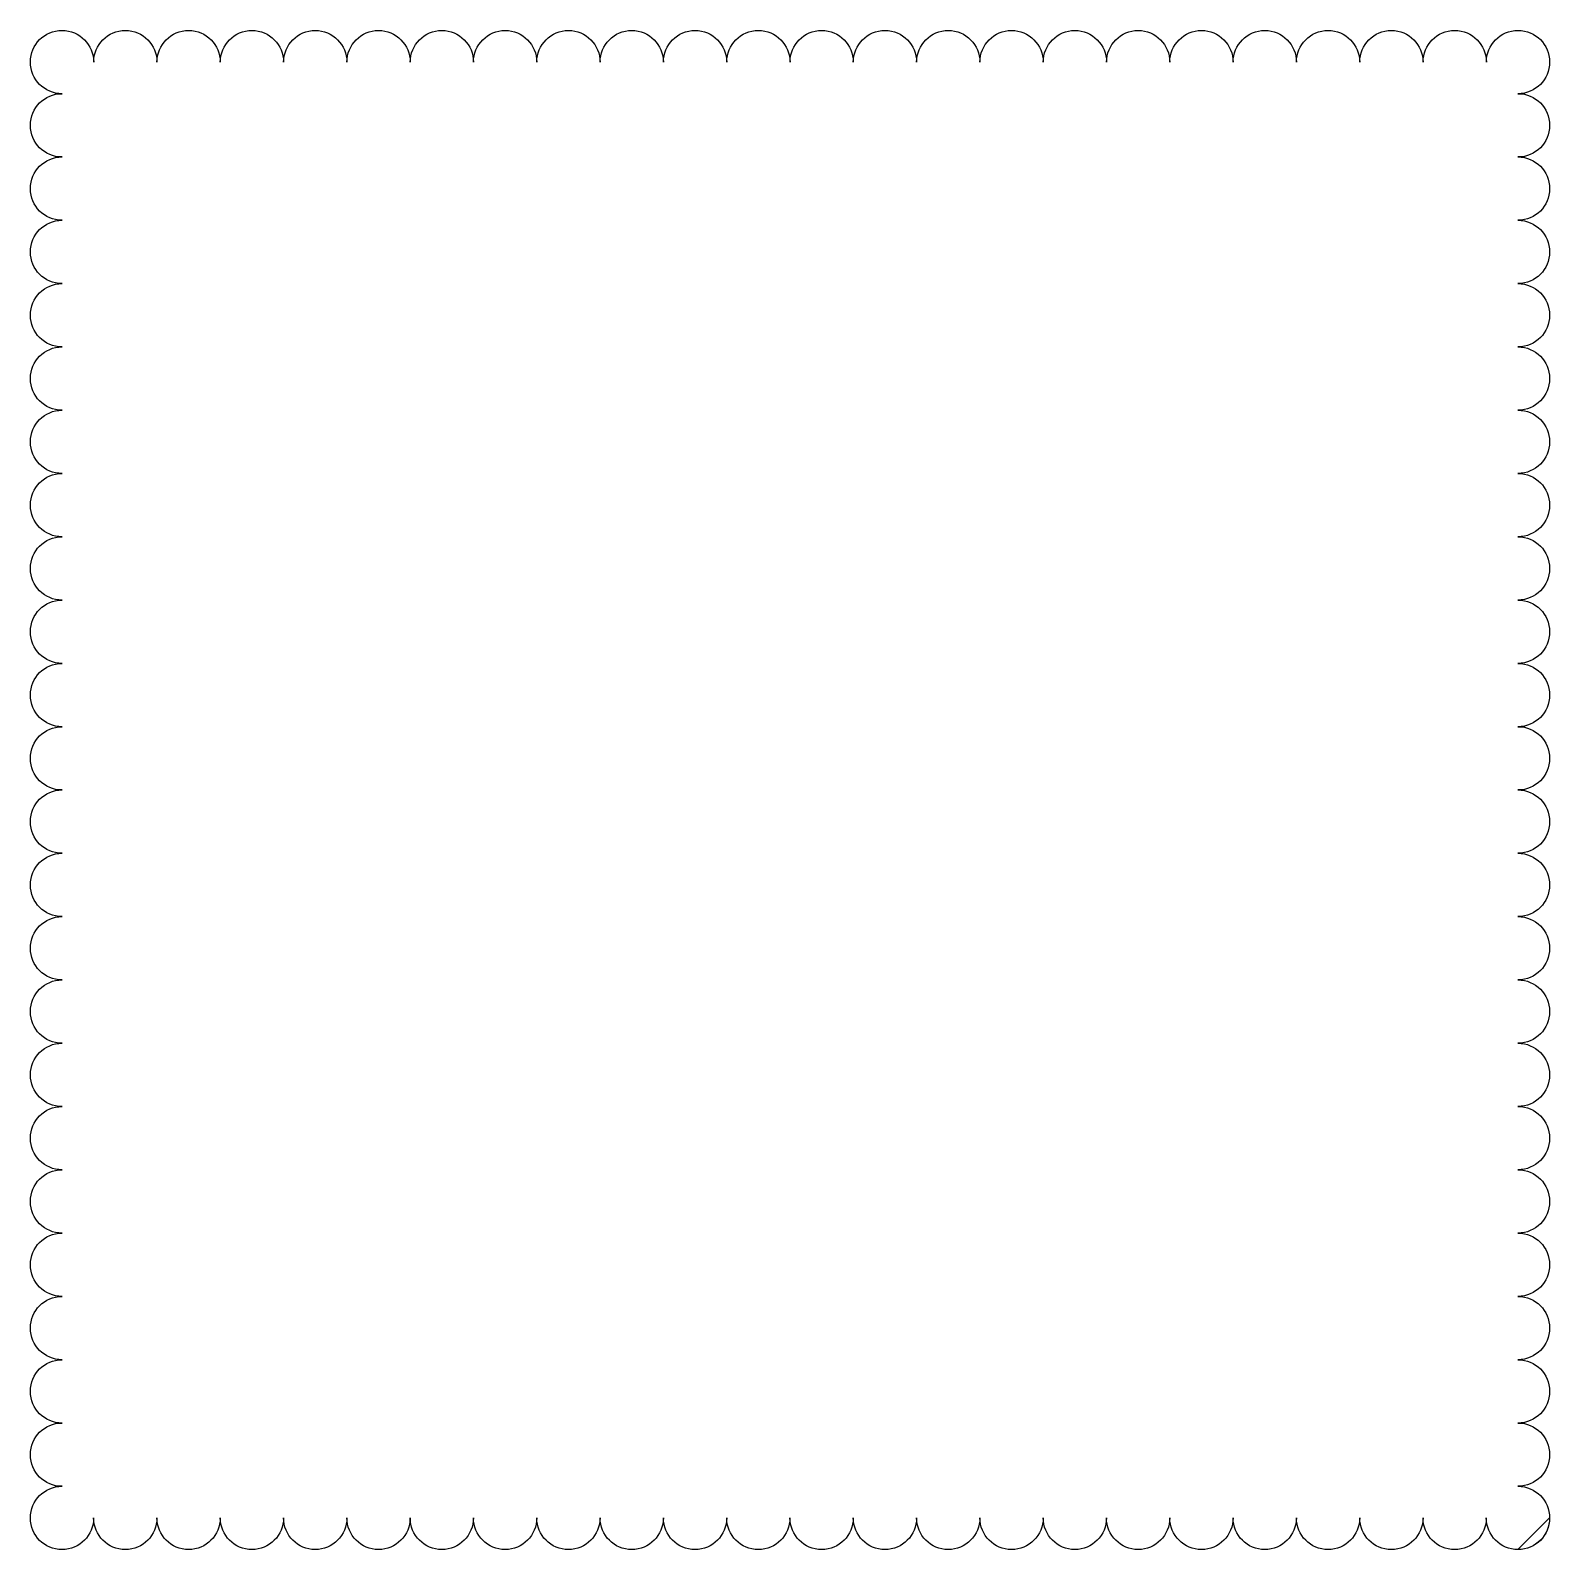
# Model space of a CAD drawing. Header units: centimetres. Extents: x -5.5 to 5.5, y -5.5 to 5.5.
import ezdxf

# ---------------------------------------------------------------- set-up
doc = ezdxf.new("R2010")
doc.units = ezdxf.units.CM
doc.header["$MEASUREMENT"] = 0
doc.layers.add('Camada 1', color=7, linetype='Continuous')

msp = doc.modelspace()

# ---------------------------------------------------------------- linework, layer by layer
at = {"layer": 'Camada 1'}
for points, knots in [([(5.29991, -5.53043), (5.4272, -5.53043), (5.53034, -5.4273), (5.53034, -5.3), (5.53034, -5.3), (5.53034, -5.1727), (5.42721, -5.06957), (5.29991, -5.06957), (5.29991, -5.06957), (5.4272, -5.06957), (5.53034, -4.96641), (5.53034, -4.83912), (5.53034, -4.83912), (5.53034, -4.71186), (5.42721, -4.60869), (5.29991, -4.60869), (5.29991, -4.60869), (5.4272, -4.60869), (5.53034, -4.50553), (5.53034, -4.37826), (5.53034, -4.37826), (5.53034, -4.25097), (5.42721, -4.14781), (5.29991, -4.14781), (5.29991, -4.14781), (5.4272, -4.14781), (5.53034, -4.04465), (5.53034, -3.91738), (5.53034, -3.91738), (5.53034, -3.79009), (5.42721, -3.68693), (5.29991, -3.68693), (5.29991, -3.68693), (5.4272, -3.68693), (5.53034, -3.5838), (5.53034, -3.4565), (5.53034, -3.4565), (5.53034, -3.32924), (5.42721, -3.22607), (5.29991, -3.22607), (5.29991, -3.22607), (5.4272, -3.22607), (5.53034, -3.12291), (5.53034, -2.99562), (5.53034, -2.99562), (5.53034, -2.86836), (5.42721, -2.76519), (5.29991, -2.76519), (5.29991, -2.76519), (5.4272, -2.76519), (5.53034, -2.66203), (5.53034, -2.53476), (5.53034, -2.53476), (5.53034, -2.40747), (5.42721, -2.30431), (5.29991, -2.30431), (5.29991, -2.30431), (5.4272, -2.30431), (5.53034, -2.20115), (5.53034, -2.07388), (5.53034, -2.07388), (5.53034, -1.94659), (5.42721, -1.84345), (5.29991, -1.84345), (5.29991, -1.84345), (5.4272, -1.84345), (5.53034, -1.74026), (5.53034, -1.613), (5.53034, -1.613), (5.53034, -1.48574), (5.42721, -1.38257), (5.29991, -1.38257), (5.29991, -1.38257), (5.4272, -1.38257), (5.53034, -1.27941), (5.53034, -1.15214), (5.53034, -1.15214), (5.53034, -1.02485), (5.42721, -0.92169), (5.29991, -0.92169), (5.29991, -0.92169), (5.4272, -0.92169), (5.53034, -0.81853), (5.53034, -0.69126), (5.53034, -0.69126), (5.53034, -0.56397), (5.42721, -0.46081), (5.29991, -0.46081), (5.29991, -0.46081), (5.4272, -0.46081), (5.53034, -0.35768), (5.53034, -0.23038), (5.53034, -0.23038), (5.53034, -0.10312), (5.42721, 0.00005), (5.29991, 0.00005), (5.29991, 0.00005), (5.4272, 0.00005), (5.53034, 0.10321), (5.53034, 0.2305), (5.53034, 0.2305), (5.53034, 0.35776), (5.42721, 0.46093), (5.29991, 0.46093), (5.29991, 0.46093), (5.4272, 0.46093), (5.53034, 0.56409), (5.53034, 0.69136), (5.53034, 0.69136), (5.53034, 0.81865), (5.42721, 0.92181), (5.29991, 0.92181), (5.29991, 0.92181), (5.4272, 0.92181), (5.53034, 1.02494), (5.53034, 1.15224), (5.53034, 1.15224), (5.53034, 1.2795), (5.42721, 1.38267), (5.29991, 1.38267), (5.29991, 1.38267), (5.4272, 1.38267), (5.53034, 1.48583), (5.53034, 1.61312), (5.53034, 1.61312), (5.53034, 1.74038), (5.42721, 1.84355), (5.29991, 1.84355), (5.29991, 1.84355), (5.4272, 1.84355), (5.53034, 1.94671), (5.53034, 2.074), (5.53034, 2.074), (5.53034, 2.20126), (5.42721, 2.30443), (5.29991, 2.30443), (5.29991, 2.30443), (5.4272, 2.30443), (5.53034, 2.40759), (5.53034, 2.53486), (5.53034, 2.53486), (5.53034, 2.66213), (5.42721, 2.76529), (5.29991, 2.76529), (5.29991, 2.76529), (5.4272, 2.76529), (5.53034, 2.86845), (5.53034, 2.99572), (5.53034, 2.99572), (5.53034, 3.12299), (5.42721, 3.22615), (5.29991, 3.22615), (5.29991, 3.22615), (5.4272, 3.22615), (5.53034, 3.32931), (5.53034, 3.45658), (5.53034, 3.45658), (5.53034, 3.58387), (5.42721, 3.68701), (5.29991, 3.68701), (5.29991, 3.68701), (5.4272, 3.68701), (5.53034, 3.79017), (5.53034, 3.91744), (5.53034, 3.91744), (5.53034, 4.04471), (5.42721, 4.14787), (5.29991, 4.14787), (5.29991, 4.14787), (5.4272, 4.14787), (5.53034, 4.25103), (5.53034, 4.3783), (5.53034, 4.3783), (5.53034, 4.50559), (5.42721, 4.60873), (5.29991, 4.60873), (5.29991, 4.60873), (5.4272, 4.60873), (5.53034, 4.71189), (5.53034, 4.83916), (5.53034, 4.83916), (5.53034, 4.96642), (5.42721, 5.06959), (5.29991, 5.06959), (5.29991, 5.06959), (5.4272, 5.06959), (5.53034, 5.17275), (5.53034, 5.30002), (5.53034, 5.30002), (5.53034, 5.42729), (5.4272, 5.53043), (5.29991, 5.53043), (5.29991, 5.53043), (5.29991, 5.53043), (5.30007, 5.52969), (5.30007, 5.52969), (5.30007, 5.52969), (5.17278, 5.52969), (5.06964, 5.42653), (5.06964, 5.29926), (5.06964, 5.29926), (5.06964, 5.42652), (4.96651, 5.52969), (4.83921, 5.52969), (4.83921, 5.52969), (4.71191, 5.52969), (4.60878, 5.42653), (4.60878, 5.29926), (4.60878, 5.29926), (4.60878, 5.42652), (4.50559, 5.52969), (4.3783, 5.52969), (4.3783, 5.52969), (4.25106, 5.52969), (4.14787, 5.42653), (4.14787, 5.29926), (4.14787, 5.29926), (4.14787, 5.42652), (4.04474, 5.52969), (3.91744, 5.52969), (3.91744, 5.52969), (3.79014, 5.52969), (3.68701, 5.42653), (3.68701, 5.29926), (3.68701, 5.29926), (3.68701, 5.42652), (3.58388, 5.52969), (3.45658, 5.52969), (3.45658, 5.52969), (3.32928, 5.52969), (3.22615, 5.42653), (3.22615, 5.29926), (3.22615, 5.29926), (3.22615, 5.42652), (3.12296, 5.52969), (2.99567, 5.52969), (2.99567, 5.52969), (2.86843, 5.52969), (2.76524, 5.42653), (2.76524, 5.29926), (2.76524, 5.29926), (2.76524, 5.42652), (2.66211, 5.52969), (2.53481, 5.52969), (2.53481, 5.52969), (2.40751, 5.52969), (2.30438, 5.42653), (2.30438, 5.29926), (2.30438, 5.29926), (2.30438, 5.42652), (2.20119, 5.52969), (2.07395, 5.52969), (2.07395, 5.52969), (1.94666, 5.52969), (1.84347, 5.42653), (1.84347, 5.29926), (1.84347, 5.29926), (1.84347, 5.42652), (1.74034, 5.52969), (1.61304, 5.52969), (1.61304, 5.52969), (1.48574, 5.52969), (1.38264, 5.42653), (1.38264, 5.29926), (1.38264, 5.29926), (1.38264, 5.42652), (1.27948, 5.52969), (1.15219, 5.52969), (1.15219, 5.52969), (1.02493, 5.52969), (0.92176, 5.42653), (0.92176, 5.29926), (0.92176, 5.29926), (0.92176, 5.42652), (0.8186, 5.52969), (0.69133, 5.52969), (0.69133, 5.52969), (0.56404, 5.52969), (0.46088, 5.42653), (0.46088, 5.29926), (0.46088, 5.29926), (0.46088, 5.42652), (0.35775, 5.52969), (0.23045, 5.52969), (0.23045, 5.52969), (0.10315, 5.52969), (0.00002, 5.42653), (0.00002, 5.29926), (0.00002, 5.29926), (0.00002, 5.42652), (-0.10314, 5.52969), (-0.23043, 5.52969), (-0.23043, 5.52969), (-0.35769, 5.52969), (-0.46086, 5.42653), (-0.46086, 5.29926), (-0.46086, 5.29926), (-0.46086, 5.42652), (-0.56402, 5.52969), (-0.69129, 5.52969), (-0.69129, 5.52969), (-0.81858, 5.52969), (-0.92174, 5.42653), (-0.92174, 5.29926), (-0.92174, 5.29926), (-0.92174, 5.42652), (-1.0249, 5.52969), (-1.15217, 5.52969), (-1.15217, 5.52969), (-1.27946, 5.52969), (-1.3826, 5.42653), (-1.3826, 5.29926), (-1.3826, 5.29926), (-1.3826, 5.42652), (-1.48576, 5.52969), (-1.61303, 5.52969), (-1.61303, 5.52969), (-1.74029, 5.52969), (-1.84346, 5.42653), (-1.84346, 5.29926), (-1.84346, 5.29926), (-1.84346, 5.42652), (-1.94662, 5.52969), (-2.07389, 5.52969), (-2.07389, 5.52969), (-2.20116, 5.52969), (-2.30432, 5.42653), (-2.30432, 5.29926), (-2.30432, 5.29926), (-2.30432, 5.42652), (-2.40748, 5.52969), (-2.53475, 5.52969), (-2.53475, 5.52969), (-2.66201, 5.52969), (-2.76518, 5.42653), (-2.76518, 5.29926), (-2.76518, 5.29926), (-2.76518, 5.42652), (-2.86834, 5.52969), (-2.99561, 5.52969), (-2.99561, 5.52969), (-3.12288, 5.52969), (-3.22604, 5.42653), (-3.22604, 5.29926), (-3.22604, 5.29926), (-3.22604, 5.42652), (-3.3292, 5.52969), (-3.45647, 5.52969), (-3.45647, 5.52969), (-3.58373, 5.52969), (-3.6869, 5.42653), (-3.6869, 5.29926), (-3.6869, 5.29926), (-3.6869, 5.42652), (-3.79006, 5.52969), (-3.91733, 5.52969), (-3.91733, 5.52969), (-4.0446, 5.52969), (-4.14776, 5.42653), (-4.14776, 5.29926), (-4.14776, 5.29926), (-4.14776, 5.42652), (-4.25092, 5.52969), (-4.37819, 5.52969), (-4.37819, 5.52969), (-4.50545, 5.52969), (-4.60862, 5.42653), (-4.60862, 5.29926), (-4.60862, 5.29926), (-4.60862, 5.42652), (-4.71178, 5.52969), (-4.83905, 5.52969), (-4.83905, 5.52969), (-4.96631, 5.52969), (-5.06948, 5.42653), (-5.06948, 5.29926), (-5.06948, 5.29926), (-5.06948, 5.42652), (-5.17264, 5.52969), (-5.29991, 5.52969), (-5.29991, 5.52969), (-5.29991, 5.52969), (-5.29991, 5.5304), (-5.29991, 5.5304), (-5.29991, 5.5304), (-5.42717, 5.53043), (-5.53033, 5.42727), (-5.53033, 5.3), (-5.53033, 5.3), (-5.53033, 5.17271), (-5.42717, 5.06957), (-5.2999, 5.06957), (-5.2999, 5.06957), (-5.42717, 5.06955), (-5.53033, 4.96639), (-5.53033, 4.83912), (-5.53033, 4.83912), (-5.53033, 4.71185), (-5.42717, 4.60869), (-5.2999, 4.60869), (-5.2999, 4.60869), (-5.42717, 4.60867), (-5.53033, 4.50551), (-5.53033, 4.37825), (-5.53033, 4.37825), (-5.53033, 4.25099), (-5.42717, 4.14782), (-5.2999, 4.14782), (-5.2999, 4.14782), (-5.42717, 4.14782), (-5.53033, 4.04466), (-5.53033, 3.91737), (-5.53033, 3.91737), (-5.53033, 3.79011), (-5.42717, 3.68694), (-5.2999, 3.68694), (-5.2999, 3.68694), (-5.42717, 3.68694), (-5.53033, 3.58378), (-5.53033, 3.45652), (-5.53033, 3.45652), (-5.53033, 3.32926), (-5.42717, 3.22609), (-5.2999, 3.22609), (-5.2999, 3.22609), (-5.42717, 3.22606), (-5.53033, 3.1229), (-5.53033, 2.99564), (-5.53033, 2.99564), (-5.53033, 2.86835), (-5.42717, 2.76521), (-5.2999, 2.76521), (-5.2999, 2.76521), (-5.42716, 2.76521), (-5.53033, 2.66205), (-5.53033, 2.53478), (-5.53033, 2.53478), (-5.53033, 2.40749), (-5.42717, 2.30435), (-5.2999, 2.30435), (-5.2999, 2.30435), (-5.42716, 2.30435), (-5.53033, 2.20116), (-5.53033, 2.0739), (-5.53033, 2.0739), (-5.53033, 1.94664), (-5.42717, 1.84347), (-5.2999, 1.84347), (-5.2999, 1.84347), (-5.42716, 1.84347), (-5.53033, 1.74028), (-5.53033, 1.61304), (-5.53033, 1.61304), (-5.53033, 1.48575), (-5.42717, 1.38259), (-5.2999, 1.38259), (-5.2999, 1.38259), (-5.42716, 1.38259), (-5.53033, 1.27946), (-5.53033, 1.15216), (-5.53033, 1.15216), (-5.53033, 1.02486), (-5.42717, 0.92173), (-5.2999, 0.92173), (-5.2999, 0.92173), (-5.42716, 0.92173), (-5.53033, 0.81857), (-5.53033, 0.69128), (-5.53033, 0.69128), (-5.53033, 0.56402), (-5.42717, 0.46085), (-5.2999, 0.46085), (-5.2999, 0.46085), (-5.42716, 0.46085), (-5.53033, 0.35769), (-5.53033, 0.23042), (-5.53033, 0.23042), (-5.53033, 0.10313), (-5.42717, -0.00003), (-5.2999, -0.00003), (-5.2999, -0.00003), (-5.42716, -0.00003), (-5.53033, -0.10319), (-5.53033, -0.23046), (-5.53033, -0.23046), (-5.53033, -0.35775), (-5.42717, -0.46089), (-5.2999, -0.46089), (-5.2999, -0.46089), (-5.42716, -0.46089), (-5.53033, -0.56405), (-5.53033, -0.69134), (-5.53033, -0.69134), (-5.53033, -0.8186), (-5.42717, -0.92177), (-5.2999, -0.92177), (-5.2999, -0.92177), (-5.42716, -0.92177), (-5.53033, -1.02493), (-5.53033, -1.15222), (-5.53033, -1.15222), (-5.53033, -1.27948), (-5.42717, -1.38262), (-5.2999, -1.38262), (-5.2999, -1.38262), (-5.42716, -1.38262), (-5.53033, -1.48578), (-5.53033, -1.61307), (-5.53033, -1.61307), (-5.53033, -1.74036), (-5.42717, -1.84352), (-5.2999, -1.84352), (-5.2999, -1.84352), (-5.42716, -1.84352), (-5.53033, -1.94665), (-5.53033, -2.07395), (-5.53033, -2.07395), (-5.53033, -2.20125), (-5.42717, -2.30438), (-5.2999, -2.30438), (-5.2999, -2.30438), (-5.42716, -2.30438), (-5.53033, -2.40754), (-5.53033, -2.53483), (-5.53033, -2.53483), (-5.53033, -2.66209), (-5.42717, -2.76526), (-5.2999, -2.76526), (-5.2999, -2.76526), (-5.42716, -2.76526), (-5.53033, -2.86842), (-5.53033, -2.99569), (-5.53033, -2.99569), (-5.53033, -3.12298), (-5.42717, -3.22614), (-5.2999, -3.22614), (-5.2999, -3.22614), (-5.42716, -3.22614), (-5.53033, -3.3293), (-5.53033, -3.45657), (-5.53033, -3.45657), (-5.53033, -3.58386), (-5.42717, -3.687), (-5.2999, -3.687), (-5.2999, -3.687), (-5.42716, -3.687), (-5.53033, -3.79016), (-5.53033, -3.91745), (-5.53033, -3.91745), (-5.53033, -4.04471), (-5.42717, -4.14788), (-5.2999, -4.14788), (-5.2999, -4.14788), (-5.42716, -4.14788), (-5.53033, -4.25104), (-5.53033, -4.37833), (-5.53033, -4.37833), (-5.53033, -4.50559), (-5.42717, -4.60876), (-5.2999, -4.60876), (-5.2999, -4.60876), (-5.42716, -4.60876), (-5.53033, -4.71192), (-5.53033, -4.83919), (-5.53033, -4.83919), (-5.53033, -4.96648), (-5.42717, -5.06964), (-5.2999, -5.06964), (-5.2999, -5.06964), (-5.42716, -5.06964), (-5.53033, -5.17277), (-5.53033, -5.30007), (-5.53033, -5.30007), (-5.53033, -5.42737), (-5.42717, -5.5305), (-5.2999, -5.5305), (-5.2999, -5.5305), (-5.2999, -5.5305), (-5.30009, -5.52979), (-5.30009, -5.52979), (-5.30009, -5.52979), (-5.1728, -5.52979), (-5.06966, -5.42663), (-5.06966, -5.29936), (-5.06966, -5.29936), (-5.06966, -5.42662), (-4.9665, -5.52979), (-4.83923, -5.52979), (-4.83923, -5.52979), (-4.71196, -5.52979), (-4.6088, -5.42663), (-4.6088, -5.29936), (-4.6088, -5.29936), (-4.6088, -5.42662), (-4.50564, -5.52979), (-4.37837, -5.52979), (-4.37837, -5.52979), (-4.2511, -5.52979), (-4.14794, -5.42663), (-4.14794, -5.29936), (-4.14794, -5.29936), (-4.14794, -5.42662), (-4.04478, -5.52979), (-3.91751, -5.52979), (-3.91751, -5.52979), (-3.79025, -5.52979), (-3.68708, -5.42663), (-3.68708, -5.29936), (-3.68708, -5.29936), (-3.68708, -5.42662), (-3.58392, -5.52979), (-3.45665, -5.52979), (-3.45665, -5.52979), (-3.32938, -5.52979), (-3.22622, -5.42663), (-3.22622, -5.29936), (-3.22622, -5.29936), (-3.22622, -5.42662), (-3.12306, -5.52979), (-2.99579, -5.52979), (-2.99579, -5.52979), (-2.8685, -5.52979), (-2.76536, -5.42663), (-2.76536, -5.29936), (-2.76536, -5.29936), (-2.76536, -5.42662), (-2.6622, -5.52979), (-2.53493, -5.52979), (-2.53493, -5.52979), (-2.40766, -5.52979), (-2.3045, -5.42663), (-2.3045, -5.29936), (-2.3045, -5.29936), (-2.3045, -5.42662), (-2.20134, -5.52979), (-2.07407, -5.52979), (-2.07407, -5.52979), (-1.9468, -5.52979), (-1.84364, -5.42663), (-1.84364, -5.29936), (-1.84364, -5.29936), (-1.84364, -5.42662), (-1.74048, -5.52979), (-1.61321, -5.52979), (-1.61321, -5.52979), (-1.48595, -5.52979), (-1.38278, -5.42663), (-1.38278, -5.29936), (-1.38278, -5.29936), (-1.38278, -5.42662), (-1.27962, -5.52979), (-1.15235, -5.52979), (-1.15235, -5.52979), (-1.02508, -5.52979), (-0.92192, -5.42663), (-0.92192, -5.29936), (-0.92192, -5.29936), (-0.92192, -5.42662), (-0.81876, -5.52979), (-0.69149, -5.52979), (-0.69149, -5.52979), (-0.5642, -5.52979), (-0.46104, -5.42663), (-0.46104, -5.29936), (-0.46104, -5.29936), (-0.46104, -5.42662), (-0.35791, -5.52979), (-0.23061, -5.52979), (-0.23061, -5.52979), (-0.10331, -5.52979), (-0.00018, -5.42663), (-0.00018, -5.29936), (-0.00018, -5.29936), (-0.00018, -5.42662), (0.10298, -5.52979), (0.23027, -5.52979), (0.23027, -5.52979), (0.35753, -5.52979), (0.4607, -5.42663), (0.4607, -5.29936), (0.4607, -5.29936), (0.4607, -5.42662), (0.56386, -5.52979), (0.69113, -5.52979), (0.69113, -5.52979), (0.81842, -5.52979), (0.92158, -5.42663), (0.92158, -5.29936), (0.92158, -5.29936), (0.92158, -5.42662), (1.02471, -5.52979), (1.15201, -5.52979), (1.15201, -5.52979), (1.27931, -5.52979), (1.38244, -5.42663), (1.38244, -5.29936), (1.38244, -5.29936), (1.38244, -5.42662), (1.48565, -5.52979), (1.61287, -5.52979), (1.61287, -5.52979), (1.74016, -5.52979), (1.8433, -5.42663), (1.8433, -5.29936), (1.8433, -5.29936), (1.8433, -5.42662), (1.94649, -5.52979), (2.07373, -5.52979), (2.07373, -5.52979), (2.20102, -5.52979), (2.30421, -5.42663), (2.30421, -5.29936), (2.30421, -5.29936), (2.30421, -5.42662), (2.40734, -5.52979), (2.53464, -5.52979), (2.53464, -5.52979), (2.66188, -5.52979), (2.76507, -5.42663), (2.76507, -5.29936), (2.76507, -5.29936), (2.76507, -5.42662), (2.86826, -5.52979), (2.9955, -5.52979), (2.9955, -5.52979), (3.12279, -5.52979), (3.22593, -5.42663), (3.22593, -5.29936), (3.22593, -5.29936), (3.22593, -5.42662), (3.32912, -5.52979), (3.45641, -5.52979), (3.45641, -5.52979), (3.58365, -5.52979), (3.68684, -5.42663), (3.68684, -5.29936), (3.68684, -5.29936), (3.68684, -5.42662), (3.78997, -5.52979), (3.91727, -5.52979), (3.91727, -5.52979), (4.04451, -5.52979), (4.1477, -5.42663), (4.1477, -5.29936), (4.1477, -5.29936), (4.1477, -5.42662), (4.25089, -5.52979), (4.37813, -5.52979), (4.37813, -5.52979), (4.50542, -5.52979), (4.60856, -5.42663), (4.60856, -5.29936), (4.60856, -5.29936), (4.60856, -5.42662), (4.71175, -5.52979), (4.83904, -5.52979), (4.83904, -5.52979), (4.96628, -5.52979), (5.06947, -5.42663), (5.06947, -5.29936), (5.06947, -5.29936), (5.06947, -5.42662), (5.1726, -5.52979), (5.2999, -5.52979), (5.2999, -5.52979), (5.4272, -5.52979), (5.53033, -5.42663), (5.53033, -5.29936), (5.53033, -5.29936), (5.53033, -5.29936), (5.29991, -5.53043), (5.29991, -5.53043)], [0, 0, 0, 0, 0.00515464, 0.00515464, 0.00515464, 0.00515464, 0.01030928, 0.01030928, 0.01030928, 0.01030928, 0.01546392, 0.01546392, 0.01546392, 0.01546392, 0.02061856, 0.02061856, 0.02061856, 0.02061856, 0.0257732, 0.0257732, 0.0257732, 0.0257732, 0.03092784, 0.03092784, 0.03092784, 0.03092784, 0.03608247, 0.03608247, 0.03608247, 0.03608247, 0.04123711, 0.04123711, 0.04123711, 0.04123711, 0.04639175, 0.04639175, 0.04639175, 0.04639175, 0.05154639, 0.05154639, 0.05154639, 0.05154639, 0.05670103, 0.05670103, 0.05670103, 0.05670103, 0.06185567, 0.06185567, 0.06185567, 0.06185567, 0.06701031, 0.06701031, 0.06701031, 0.06701031, 0.07216495, 0.07216495, 0.07216495, 0.07216495, 0.07731959, 0.07731959, 0.07731959, 0.07731959, 0.08247423, 0.08247423, 0.08247423, 0.08247423, 0.08762887, 0.08762887, 0.08762887, 0.08762887, 0.09278351, 0.09278351, 0.09278351, 0.09278351, 0.09793814, 0.09793814, 0.09793814, 0.09793814, 0.10309278, 0.10309278, 0.10309278, 0.10309278, 0.10824742, 0.10824742, 0.10824742, 0.10824742, 0.11340206, 0.11340206, 0.11340206, 0.11340206, 0.1185567, 0.1185567, 0.1185567, 0.1185567, 0.12371134, 0.12371134, 0.12371134, 0.12371134, 0.12886598, 0.12886598, 0.12886598, 0.12886598, 0.13402062, 0.13402062, 0.13402062, 0.13402062, 0.13917526, 0.13917526, 0.13917526, 0.13917526, 0.1443299, 0.1443299, 0.1443299, 0.1443299, 0.14948454, 0.14948454, 0.14948454, 0.14948454, 0.15463918, 0.15463918, 0.15463918, 0.15463918, 0.15979381, 0.15979381, 0.15979381, 0.15979381, 0.16494845, 0.16494845, 0.16494845, 0.16494845, 0.17010309, 0.17010309, 0.17010309, 0.17010309, 0.17525773, 0.17525773, 0.17525773, 0.17525773, 0.18041237, 0.18041237, 0.18041237, 0.18041237, 0.18556701, 0.18556701, 0.18556701, 0.18556701, 0.19072165, 0.19072165, 0.19072165, 0.19072165, 0.19587629, 0.19587629, 0.19587629, 0.19587629, 0.20103093, 0.20103093, 0.20103093, 0.20103093, 0.20618557, 0.20618557, 0.20618557, 0.20618557, 0.21134021, 0.21134021, 0.21134021, 0.21134021, 0.21649485, 0.21649485, 0.21649485, 0.21649485, 0.22164948, 0.22164948, 0.22164948, 0.22164948, 0.22680412, 0.22680412, 0.22680412, 0.22680412, 0.23195876, 0.23195876, 0.23195876, 0.23195876, 0.2371134, 0.2371134, 0.2371134, 0.2371134, 0.24226804, 0.24226804, 0.24226804, 0.24226804, 0.24742268, 0.24742268, 0.24742268, 0.24742268, 0.25257732, 0.25257732, 0.25257732, 0.25257732, 0.25773196, 0.25773196, 0.25773196, 0.25773196, 0.2628866, 0.2628866, 0.2628866, 0.2628866, 0.26804124, 0.26804124, 0.26804124, 0.26804124, 0.27319588, 0.27319588, 0.27319588, 0.27319588, 0.27835052, 0.27835052, 0.27835052, 0.27835052, 0.28350515, 0.28350515, 0.28350515, 0.28350515, 0.28865979, 0.28865979, 0.28865979, 0.28865979, 0.29381443, 0.29381443, 0.29381443, 0.29381443, 0.29896907, 0.29896907, 0.29896907, 0.29896907, 0.30412371, 0.30412371, 0.30412371, 0.30412371, 0.30927835, 0.30927835, 0.30927835, 0.30927835, 0.31443299, 0.31443299, 0.31443299, 0.31443299, 0.31958763, 0.31958763, 0.31958763, 0.31958763, 0.32474227, 0.32474227, 0.32474227, 0.32474227, 0.32989691, 0.32989691, 0.32989691, 0.32989691, 0.33505155, 0.33505155, 0.33505155, 0.33505155, 0.34020619, 0.34020619, 0.34020619, 0.34020619, 0.34536082, 0.34536082, 0.34536082, 0.34536082, 0.35051546, 0.35051546, 0.35051546, 0.35051546, 0.3556701, 0.3556701, 0.3556701, 0.3556701, 0.36082474, 0.36082474, 0.36082474, 0.36082474, 0.36597938, 0.36597938, 0.36597938, 0.36597938, 0.37113402, 0.37113402, 0.37113402, 0.37113402, 0.37628866, 0.37628866, 0.37628866, 0.37628866, 0.3814433, 0.3814433, 0.3814433, 0.3814433, 0.38659794, 0.38659794, 0.38659794, 0.38659794, 0.39175258, 0.39175258, 0.39175258, 0.39175258, 0.39690722, 0.39690722, 0.39690722, 0.39690722, 0.40206186, 0.40206186, 0.40206186, 0.40206186, 0.40721649, 0.40721649, 0.40721649, 0.40721649, 0.41237113, 0.41237113, 0.41237113, 0.41237113, 0.41752577, 0.41752577, 0.41752577, 0.41752577, 0.42268041, 0.42268041, 0.42268041, 0.42268041, 0.42783505, 0.42783505, 0.42783505, 0.42783505, 0.43298969, 0.43298969, 0.43298969, 0.43298969, 0.43814433, 0.43814433, 0.43814433, 0.43814433, 0.44329897, 0.44329897, 0.44329897, 0.44329897, 0.44845361, 0.44845361, 0.44845361, 0.44845361, 0.45360825, 0.45360825, 0.45360825, 0.45360825, 0.45876289, 0.45876289, 0.45876289, 0.45876289, 0.46391753, 0.46391753, 0.46391753, 0.46391753, 0.46907216, 0.46907216, 0.46907216, 0.46907216, 0.4742268, 0.4742268, 0.4742268, 0.4742268, 0.47938144, 0.47938144, 0.47938144, 0.47938144, 0.48453608, 0.48453608, 0.48453608, 0.48453608, 0.48969072, 0.48969072, 0.48969072, 0.48969072, 0.49484536, 0.49484536, 0.49484536, 0.49484536, 0.5, 0.5, 0.5, 0.5, 0.50515464, 0.50515464, 0.50515464, 0.50515464, 0.51030928, 0.51030928, 0.51030928, 0.51030928, 0.51546392, 0.51546392, 0.51546392, 0.51546392, 0.52061856, 0.52061856, 0.52061856, 0.52061856, 0.5257732, 0.5257732, 0.5257732, 0.5257732, 0.53092784, 0.53092784, 0.53092784, 0.53092784, 0.53608247, 0.53608247, 0.53608247, 0.53608247, 0.54123711, 0.54123711, 0.54123711, 0.54123711, 0.54639175, 0.54639175, 0.54639175, 0.54639175, 0.55154639, 0.55154639, 0.55154639, 0.55154639, 0.55670103, 0.55670103, 0.55670103, 0.55670103, 0.56185567, 0.56185567, 0.56185567, 0.56185567, 0.56701031, 0.56701031, 0.56701031, 0.56701031, 0.57216495, 0.57216495, 0.57216495, 0.57216495, 0.57731959, 0.57731959, 0.57731959, 0.57731959, 0.58247423, 0.58247423, 0.58247423, 0.58247423, 0.58762887, 0.58762887, 0.58762887, 0.58762887, 0.59278351, 0.59278351, 0.59278351, 0.59278351, 0.59793814, 0.59793814, 0.59793814, 0.59793814, 0.60309278, 0.60309278, 0.60309278, 0.60309278, 0.60824742, 0.60824742, 0.60824742, 0.60824742, 0.61340206, 0.61340206, 0.61340206, 0.61340206, 0.6185567, 0.6185567, 0.6185567, 0.6185567, 0.62371134, 0.62371134, 0.62371134, 0.62371134, 0.62886598, 0.62886598, 0.62886598, 0.62886598, 0.63402062, 0.63402062, 0.63402062, 0.63402062, 0.63917526, 0.63917526, 0.63917526, 0.63917526, 0.6443299, 0.6443299, 0.6443299, 0.6443299, 0.64948454, 0.64948454, 0.64948454, 0.64948454, 0.65463918, 0.65463918, 0.65463918, 0.65463918, 0.65979381, 0.65979381, 0.65979381, 0.65979381, 0.66494845, 0.66494845, 0.66494845, 0.66494845, 0.67010309, 0.67010309, 0.67010309, 0.67010309, 0.67525773, 0.67525773, 0.67525773, 0.67525773, 0.68041237, 0.68041237, 0.68041237, 0.68041237, 0.68556701, 0.68556701, 0.68556701, 0.68556701, 0.69072165, 0.69072165, 0.69072165, 0.69072165, 0.69587629, 0.69587629, 0.69587629, 0.69587629, 0.70103093, 0.70103093, 0.70103093, 0.70103093, 0.70618557, 0.70618557, 0.70618557, 0.70618557, 0.71134021, 0.71134021, 0.71134021, 0.71134021, 0.71649485, 0.71649485, 0.71649485, 0.71649485, 0.72164948, 0.72164948, 0.72164948, 0.72164948, 0.72680412, 0.72680412, 0.72680412, 0.72680412, 0.73195876, 0.73195876, 0.73195876, 0.73195876, 0.7371134, 0.7371134, 0.7371134, 0.7371134, 0.74226804, 0.74226804, 0.74226804, 0.74226804, 0.74742268, 0.74742268, 0.74742268, 0.74742268, 0.75257732, 0.75257732, 0.75257732, 0.75257732, 0.75773196, 0.75773196, 0.75773196, 0.75773196, 0.7628866, 0.7628866, 0.7628866, 0.7628866, 0.76804124, 0.76804124, 0.76804124, 0.76804124, 0.77319588, 0.77319588, 0.77319588, 0.77319588, 0.77835052, 0.77835052, 0.77835052, 0.77835052, 0.78350515, 0.78350515, 0.78350515, 0.78350515, 0.78865979, 0.78865979, 0.78865979, 0.78865979, 0.79381443, 0.79381443, 0.79381443, 0.79381443, 0.79896907, 0.79896907, 0.79896907, 0.79896907, 0.80412371, 0.80412371, 0.80412371, 0.80412371, 0.80927835, 0.80927835, 0.80927835, 0.80927835, 0.81443299, 0.81443299, 0.81443299, 0.81443299, 0.81958763, 0.81958763, 0.81958763, 0.81958763, 0.82474227, 0.82474227, 0.82474227, 0.82474227, 0.82989691, 0.82989691, 0.82989691, 0.82989691, 0.83505155, 0.83505155, 0.83505155, 0.83505155, 0.84020619, 0.84020619, 0.84020619, 0.84020619, 0.84536082, 0.84536082, 0.84536082, 0.84536082, 0.85051546, 0.85051546, 0.85051546, 0.85051546, 0.8556701, 0.8556701, 0.8556701, 0.8556701, 0.86082474, 0.86082474, 0.86082474, 0.86082474, 0.86597938, 0.86597938, 0.86597938, 0.86597938, 0.87113402, 0.87113402, 0.87113402, 0.87113402, 0.87628866, 0.87628866, 0.87628866, 0.87628866, 0.8814433, 0.8814433, 0.8814433, 0.8814433, 0.88659794, 0.88659794, 0.88659794, 0.88659794, 0.89175258, 0.89175258, 0.89175258, 0.89175258, 0.89690722, 0.89690722, 0.89690722, 0.89690722, 0.90206186, 0.90206186, 0.90206186, 0.90206186, 0.90721649, 0.90721649, 0.90721649, 0.90721649, 0.91237113, 0.91237113, 0.91237113, 0.91237113, 0.91752577, 0.91752577, 0.91752577, 0.91752577, 0.92268041, 0.92268041, 0.92268041, 0.92268041, 0.92783505, 0.92783505, 0.92783505, 0.92783505, 0.93298969, 0.93298969, 0.93298969, 0.93298969, 0.93814433, 0.93814433, 0.93814433, 0.93814433, 0.94329897, 0.94329897, 0.94329897, 0.94329897, 0.94845361, 0.94845361, 0.94845361, 0.94845361, 0.95360825, 0.95360825, 0.95360825, 0.95360825, 0.95876289, 0.95876289, 0.95876289, 0.95876289, 0.96391753, 0.96391753, 0.96391753, 0.96391753, 0.96907216, 0.96907216, 0.96907216, 0.96907216, 0.9742268, 0.9742268, 0.9742268, 0.9742268, 0.97938144, 0.97938144, 0.97938144, 0.97938144, 0.98453608, 0.98453608, 0.98453608, 0.98453608, 0.98969072, 0.98969072, 0.98969072, 0.98969072, 1, 1, 1, 1]), ([(5.29991, -5.53043), (5.29991, -5.53043), (5.29991, -5.53043), (5.29991, -5.53043), (5.29991, -5.53043), (5.29991, -5.53043), (5.29991, -5.53043), (5.29991, -5.53043)], [0, 0, 0, 0, 0.33333333, 0.33333333, 0.33333333, 0.33333333, 1, 1, 1, 1])]:
    msp.add_open_spline(points, degree=3, knots=knots, dxfattribs=at)

doc.saveas('drawing.dxf')
